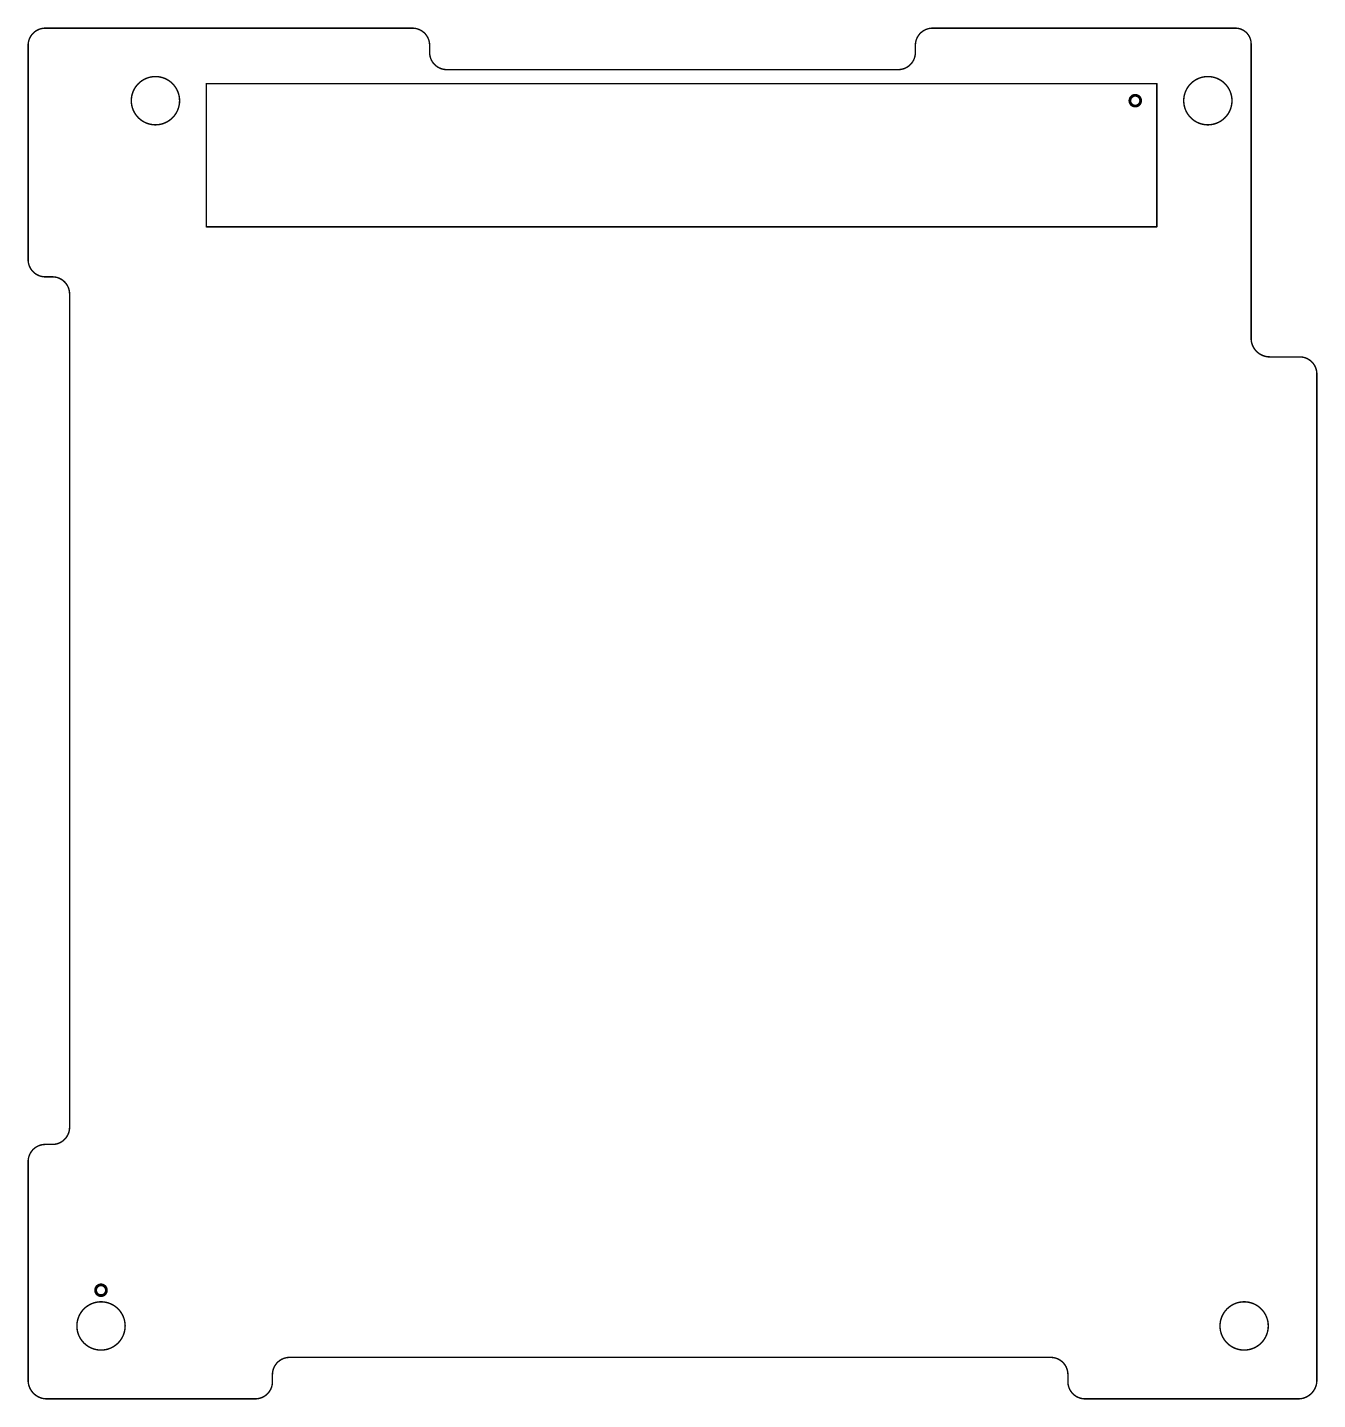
# Model space of a CAD drawing. Header units: inches. Extents: x -0.2 to 3.35, y -0.2 to 3.58.
import ezdxf

# ---------------------------------------------------------------- set-up
doc = ezdxf.new("R2010")
doc.units = ezdxf.units.IN
doc.header["$MEASUREMENT"] = 0
doc.layers.add('Mechanical 80', color=56, linetype='Continuous')

msp = doc.modelspace()

# ---------------------------------------------------------------- linework, layer by layer
at = {"layer": 'Mechanical 80'}
for points in [[(-0.2008, 3.5276, 0.00394, 0.00394, -0.414214), (-0.1535, 3.5748, 0.00394, 0.00394, 0)], [(-0.1535, 3.5748, 0.00394, 0.00394, 0), (0.8583, 3.5748, 0.00394, 0.00394, 0)], [(0.8583, 3.5748, 0.00394, 0.00394, -0.414214), (0.9055, 3.5276, 0.00394, 0.00394, 0)], [(2.2441, 3.5276, 0.00394, 0.00394, -0.414214), (2.2913, 3.5748, 0.00394, 0.00394, 0)], [(2.2913, 3.5748, 0.00394, 0.00394, 0), (3.126, 3.5748, 0.00394, 0.00394, 0)], [(3.126, 3.5748, 0.00394, 0.00394, -0.414214), (3.1693, 3.5315, 0.00394, 0.00394, 0)], [(-0.2008, 2.937, 0.00394, 0.00394, 0), (-0.2008, 3.5276, 0.00394, 0.00394, 0)], [(0.9055, 3.5079, 0.00394, 0.00394, 0), (0.9055, 3.5276, 0.00394, 0.00394, 0)], [(2.2441, 3.5079, 0.00394, 0.00394, 0), (2.2441, 3.5276, 0.00394, 0.00394, 0)], [(3.1693, 2.7205, 0.00394, 0.00394, 0), (3.1693, 3.5315, 0.00394, 0.00394, 0)], [(0.9528, 3.4606, 0.00394, 0.00394, -0.414214), (0.9055, 3.5079, 0.00394, 0.00394, 0)], [(2.2441, 3.5079, 0.00394, 0.00394, -0.414214), (2.1969, 3.4606, 0.00394, 0.00394, 0)], [(0.9528, 3.4606, 0.00394, 0.00394, 0), (2.1969, 3.4606, 0.00394, 0.00394, 0)], [(0.2904, 3.4222, 0.00394, 0.00394, 0), (2.9094, 3.4222, 0.00394, 0.00394, 0)], [(0.2904, 3.0276, 0.00394, 0.00394, 0), (0.2904, 3.4222, 0.00394, 0.00394, 0)], [(2.9094, 3.0276, 0.00394, 0.00394, 0), (2.9094, 3.4222, 0.00394, 0.00394, 0)], [(0.2904, 3.0276, 0.00394, 0.00394, 0), (2.9094, 3.0276, 0.00394, 0.00394, 0)], [(-0.1535, 2.8898, 0.00394, 0.00394, -0.414214), (-0.2008, 2.937, 0.00394, 0.00394, 0)], [(-0.1535, 2.8898, 0.00394, 0.00394, 0), (-0.1339, 2.8898, 0.00394, 0.00394, 0)], [(-0.1339, 2.8898, 0.00394, 0.00394, -0.414214), (-0.0866, 2.8425, 0.00394, 0.00394, 0)], [(-0.0866, 0.5472, 0.00394, 0.00394, 0), (-0.0866, 2.8425, 0.00394, 0.00394, 0)], [(3.2205, 2.6693, 0.00394, 0.00394, -0.414214), (3.1693, 2.7205, 0.00394, 0.00394, 0)], [(3.2205, 2.6693, 0.00394, 0.00394, 0), (3.3031, 2.6693, 0.00394, 0.00394, 0)], [(3.3031, 2.6693, 0.00394, 0.00394, -0.414214), (3.3504, 2.622, 0.00394, 0.00394, 0)], [(3.3504, -0.1496, 0.00394, 0.00394, 0), (3.3504, 2.622, 0.00394, 0.00394, 0)], [(-0.0866, 0.5472, 0.00394, 0.00394, -0.414214), (-0.1339, 0.5, 0.00394, 0.00394, 0)], [(-0.2008, 0.4528, 0.00394, 0.00394, -0.414214), (-0.1535, 0.5, 0.00394, 0.00394, 0)], [(-0.1535, 0.5, 0.00394, 0.00394, 0), (-0.1339, 0.5, 0.00394, 0.00394, 0)], [(-0.2008, -0.1496, 0.00394, 0.00394, 0), (-0.2008, 0.4528, 0.00394, 0.00394, 0)], [(0.4724, -0.1339, 0.00394, 0.00394, -0.414214), (0.5197, -0.0866, 0.00394, 0.00394, 0)], [(0.5197, -0.0866, 0.00394, 0.00394, 0), (2.6171, -0.0866, 0.00394, 0.00394, 0)], [(2.6171, -0.0866, 0.00394, 0.00394, -0.414214), (2.6644, -0.1339, 0.00394, 0.00394, 0)], [(-0.1496, -0.2008, 0.00394, 0.00394, -0.414214), (-0.2008, -0.1496, 0.00394, 0.00394, 0)], [(0.4724, -0.1535, 0.00394, 0.00394, 0), (0.4724, -0.1339, 0.00394, 0.00394, 0)], [(2.6644, -0.1535, 0.00394, 0.00394, 0), (2.6644, -0.1339, 0.00394, 0.00394, 0)], [(3.3504, -0.1496, 0.00394, 0.00394, -0.414214), (3.2992, -0.2008, 0.00394, 0.00394, 0)], [(0.4724, -0.1535, 0.00394, 0.00394, -0.414214), (0.4252, -0.2008, 0.00394, 0.00394, 0)], [(2.7116, -0.2008, 0.00394, 0.00394, -0.414214), (2.6644, -0.1535, 0.00394, 0.00394, 0)], [(-0.1496, -0.2008, 0.00394, 0.00394, 0), (0.4252, -0.2008, 0.00394, 0.00394, 0)], [(2.7116, -0.2008, 0.00394, 0.00394, 0), (3.2992, -0.2008, 0.00394, 0.00394, 0)]]:
    msp.add_lwpolyline(points, format="xyseb", dxfattribs=at)
for points in [[(-0.1545, 3.5748, 0.00197, 0.00197, 1), (-0.1526, 3.5748, 0.00197, 0.00197, 1)], [(-0.1545, 3.5748, 0.00197, 0.00197, 1), (-0.1526, 3.5748, 0.00197, 0.00197, 1)], [(0.8573, 3.5748, 0.00197, 0.00197, 1), (0.8593, 3.5748, 0.00197, 0.00197, 1)], [(0.8573, 3.5748, 0.00197, 0.00197, 1), (0.8593, 3.5748, 0.00197, 0.00197, 1)], [(2.2904, 3.5748, 0.00197, 0.00197, 1), (2.2923, 3.5748, 0.00197, 0.00197, 1)], [(2.2904, 3.5748, 0.00197, 0.00197, 1), (2.2923, 3.5748, 0.00197, 0.00197, 1)], [(3.125, 3.5748, 0.00197, 0.00197, 1), (3.127, 3.5748, 0.00197, 0.00197, 1)], [(3.125, 3.5748, 0.00197, 0.00197, 1), (3.127, 3.5748, 0.00197, 0.00197, 1)], [(-0.2018, 3.5276, 0.00197, 0.00197, 1), (-0.1998, 3.5276, 0.00197, 0.00197, 1)], [(-0.2018, 3.5276, 0.00197, 0.00197, 1), (-0.1998, 3.5276, 0.00197, 0.00197, 1)], [(0.9045, 3.5276, 0.00197, 0.00197, 1), (0.9065, 3.5276, 0.00197, 0.00197, 1)], [(0.9045, 3.5276, 0.00197, 0.00197, 1), (0.9065, 3.5276, 0.00197, 0.00197, 1)], [(2.2431, 3.5276, 0.00197, 0.00197, 1), (2.2451, 3.5276, 0.00197, 0.00197, 1)], [(2.2431, 3.5276, 0.00197, 0.00197, 1), (2.2451, 3.5276, 0.00197, 0.00197, 1)], [(3.1683, 3.5315, 0.00197, 0.00197, 1), (3.1703, 3.5315, 0.00197, 0.00197, 1)], [(3.1683, 3.5315, 0.00197, 0.00197, 1), (3.1703, 3.5315, 0.00197, 0.00197, 1)], [(0.9045, 3.5079, 0.00197, 0.00197, 1), (0.9065, 3.5079, 0.00197, 0.00197, 1)], [(0.9045, 3.5079, 0.00197, 0.00197, 1), (0.9065, 3.5079, 0.00197, 0.00197, 1)], [(2.2431, 3.5079, 0.00197, 0.00197, 1), (2.2451, 3.5079, 0.00197, 0.00197, 1)], [(2.2431, 3.5079, 0.00197, 0.00197, 1), (2.2451, 3.5079, 0.00197, 0.00197, 1)], [(0.2165, 3.375, 0.00394, 0.00394, 1), (0.0835, 3.375, 0.00394, 0.00394, 1)], [(0.9518, 3.4606, 0.00197, 0.00197, 1), (0.9537, 3.4606, 0.00197, 0.00197, 1)], [(0.9518, 3.4606, 0.00197, 0.00197, 1), (0.9537, 3.4606, 0.00197, 0.00197, 1)], [(2.1959, 3.4606, 0.00197, 0.00197, 1), (2.1978, 3.4606, 0.00197, 0.00197, 1)], [(2.1959, 3.4606, 0.00197, 0.00197, 1), (2.1978, 3.4606, 0.00197, 0.00197, 1)], [(3.1165, 3.375, 0.00394, 0.00394, 1), (2.9835, 3.375, 0.00394, 0.00394, 1)], [(0.2894, 3.4222, 0.00197, 0.00197, 1), (0.2913, 3.4222, 0.00197, 0.00197, 1)], [(0.2894, 3.4222, 0.00197, 0.00197, 1), (0.2913, 3.4222, 0.00197, 0.00197, 1)], [(2.9085, 3.4222, 0.00197, 0.00197, 1), (2.9104, 3.4222, 0.00197, 0.00197, 1)], [(2.9085, 3.4222, 0.00197, 0.00197, 1), (2.9104, 3.4222, 0.00197, 0.00197, 1)], [(0.0825, 3.375, 0.00197, 0.00197, 1), (0.0844, 3.375, 0.00197, 0.00197, 1)], [(0.2156, 3.375, 0.00197, 0.00197, 1), (0.2175, 3.375, 0.00197, 0.00197, 1)], [(2.8648, 3.375, 0.00787, 0.00787, 1), (2.8352, 3.375, 0.00787, 0.00787, 1)], [(2.8333, 3.375, 0.00394, 0.00394, 1), (2.8372, 3.375, 0.00394, 0.00394, 1)], [(2.8628, 3.375, 0.00394, 0.00394, 1), (2.8667, 3.375, 0.00394, 0.00394, 1)], [(2.9825, 3.375, 0.00197, 0.00197, 1), (2.9844, 3.375, 0.00197, 0.00197, 1)], [(3.1156, 3.375, 0.00197, 0.00197, 1), (3.1175, 3.375, 0.00197, 0.00197, 1)], [(0.2894, 3.0276, 0.00197, 0.00197, 1), (0.2913, 3.0276, 0.00197, 0.00197, 1)], [(0.2894, 3.0276, 0.00197, 0.00197, 1), (0.2913, 3.0276, 0.00197, 0.00197, 1)], [(2.9085, 3.0276, 0.00197, 0.00197, 1), (2.9104, 3.0276, 0.00197, 0.00197, 1)], [(2.9085, 3.0276, 0.00197, 0.00197, 1), (2.9104, 3.0276, 0.00197, 0.00197, 1)], [(-0.2018, 2.937, 0.00197, 0.00197, 1), (-0.1998, 2.937, 0.00197, 0.00197, 1)], [(-0.2018, 2.937, 0.00197, 0.00197, 1), (-0.1998, 2.937, 0.00197, 0.00197, 1)], [(-0.1545, 2.8898, 0.00197, 0.00197, 1), (-0.1526, 2.8898, 0.00197, 0.00197, 1)], [(-0.1545, 2.8898, 0.00197, 0.00197, 1), (-0.1526, 2.8898, 0.00197, 0.00197, 1)], [(-0.1348, 2.8898, 0.00197, 0.00197, 1), (-0.1329, 2.8898, 0.00197, 0.00197, 1)], [(-0.1348, 2.8898, 0.00197, 0.00197, 1), (-0.1329, 2.8898, 0.00197, 0.00197, 1)], [(-0.0876, 2.8425, 0.00197, 0.00197, 1), (-0.0856, 2.8425, 0.00197, 0.00197, 1)], [(-0.0876, 2.8425, 0.00197, 0.00197, 1), (-0.0856, 2.8425, 0.00197, 0.00197, 1)], [(3.1683, 2.7205, 0.00197, 0.00197, 1), (3.1703, 2.7205, 0.00197, 0.00197, 1)], [(3.1683, 2.7205, 0.00197, 0.00197, 1), (3.1703, 2.7205, 0.00197, 0.00197, 1)], [(3.2195, 2.6693, 0.00197, 0.00197, 1), (3.2215, 2.6693, 0.00197, 0.00197, 1)], [(3.2195, 2.6693, 0.00197, 0.00197, 1), (3.2215, 2.6693, 0.00197, 0.00197, 1)], [(3.3022, 2.6693, 0.00197, 0.00197, 1), (3.3041, 2.6693, 0.00197, 0.00197, 1)], [(3.3022, 2.6693, 0.00197, 0.00197, 1), (3.3041, 2.6693, 0.00197, 0.00197, 1)], [(3.3494, 2.622, 0.00197, 0.00197, 1), (3.3514, 2.622, 0.00197, 0.00197, 1)], [(3.3494, 2.622, 0.00197, 0.00197, 1), (3.3514, 2.622, 0.00197, 0.00197, 1)], [(-0.0876, 0.5472, 0.00197, 0.00197, 1), (-0.0856, 0.5472, 0.00197, 0.00197, 1)], [(-0.0876, 0.5472, 0.00197, 0.00197, 1), (-0.0856, 0.5472, 0.00197, 0.00197, 1)], [(-0.1545, 0.5, 0.00197, 0.00197, 1), (-0.1526, 0.5, 0.00197, 0.00197, 1)], [(-0.1545, 0.5, 0.00197, 0.00197, 1), (-0.1526, 0.5, 0.00197, 0.00197, 1)], [(-0.1348, 0.5, 0.00197, 0.00197, 1), (-0.1329, 0.5, 0.00197, 0.00197, 1)], [(-0.1348, 0.5, 0.00197, 0.00197, 1), (-0.1329, 0.5, 0.00197, 0.00197, 1)], [(-0.2018, 0.4528, 0.00197, 0.00197, 1), (-0.1998, 0.4528, 0.00197, 0.00197, 1)], [(-0.2018, 0.4528, 0.00197, 0.00197, 1), (-0.1998, 0.4528, 0.00197, 0.00197, 1)], [(0.0148, 0.0984, 0.00787, 0.00787, 1), (-0.0148, 0.0984, 0.00787, 0.00787, 1)], [(-0.0167, 0.0984, 0.00394, 0.00394, 1), (-0.0128, 0.0984, 0.00394, 0.00394, 1)], [(0.0128, 0.0984, 0.00394, 0.00394, 1), (0.0167, 0.0984, 0.00394, 0.00394, 1)], [(0.0665, 0, 0.00394, 0.00394, 1), (-0.0665, 0, 0.00394, 0.00394, 1)], [(3.2165, 0, 0.00394, 0.00394, 1), (3.0835, 0, 0.00394, 0.00394, 1)], [(-0.0675, 0, 0.00197, 0.00197, 1), (-0.0656, 0, 0.00197, 0.00197, 1)], [(0.0656, 0, 0.00197, 0.00197, 1), (0.0675, 0, 0.00197, 0.00197, 1)], [(3.0825, 0, 0.00197, 0.00197, 1), (3.0844, 0, 0.00197, 0.00197, 1)], [(3.2156, 0, 0.00197, 0.00197, 1), (3.2175, 0, 0.00197, 0.00197, 1)], [(0.5187, -0.0866, 0.00197, 0.00197, 1), (0.5207, -0.0866, 0.00197, 0.00197, 1)], [(0.5187, -0.0866, 0.00197, 0.00197, 1), (0.5207, -0.0866, 0.00197, 0.00197, 1)], [(2.6161, -0.0866, 0.00197, 0.00197, 1), (2.6181, -0.0866, 0.00197, 0.00197, 1)], [(2.6161, -0.0866, 0.00197, 0.00197, 1), (2.6181, -0.0866, 0.00197, 0.00197, 1)], [(-0.2018, -0.1496, 0.00197, 0.00197, 1), (-0.1998, -0.1496, 0.00197, 0.00197, 1)], [(-0.2018, -0.1496, 0.00197, 0.00197, 1), (-0.1998, -0.1496, 0.00197, 0.00197, 1)], [(0.4715, -0.1339, 0.00197, 0.00197, 1), (0.4734, -0.1339, 0.00197, 0.00197, 1)], [(0.4715, -0.1339, 0.00197, 0.00197, 1), (0.4734, -0.1339, 0.00197, 0.00197, 1)], [(2.6634, -0.1339, 0.00197, 0.00197, 1), (2.6654, -0.1339, 0.00197, 0.00197, 1)], [(2.6634, -0.1339, 0.00197, 0.00197, 1), (2.6654, -0.1339, 0.00197, 0.00197, 1)], [(3.3494, -0.1496, 0.00197, 0.00197, 1), (3.3514, -0.1496, 0.00197, 0.00197, 1)], [(3.3494, -0.1496, 0.00197, 0.00197, 1), (3.3514, -0.1496, 0.00197, 0.00197, 1)], [(0.4715, -0.1535, 0.00197, 0.00197, 1), (0.4734, -0.1535, 0.00197, 0.00197, 1)], [(0.4715, -0.1535, 0.00197, 0.00197, 1), (0.4734, -0.1535, 0.00197, 0.00197, 1)], [(2.6634, -0.1535, 0.00197, 0.00197, 1), (2.6654, -0.1535, 0.00197, 0.00197, 1)], [(2.6634, -0.1535, 0.00197, 0.00197, 1), (2.6654, -0.1535, 0.00197, 0.00197, 1)], [(-0.1506, -0.2008, 0.00197, 0.00197, 1), (-0.1486, -0.2008, 0.00197, 0.00197, 1)], [(-0.1506, -0.2008, 0.00197, 0.00197, 1), (-0.1486, -0.2008, 0.00197, 0.00197, 1)], [(0.4242, -0.2008, 0.00197, 0.00197, 1), (0.4262, -0.2008, 0.00197, 0.00197, 1)], [(0.4242, -0.2008, 0.00197, 0.00197, 1), (0.4262, -0.2008, 0.00197, 0.00197, 1)], [(2.7106, -0.2008, 0.00197, 0.00197, 1), (2.7126, -0.2008, 0.00197, 0.00197, 1)], [(2.7106, -0.2008, 0.00197, 0.00197, 1), (2.7126, -0.2008, 0.00197, 0.00197, 1)], [(3.2982, -0.2008, 0.00197, 0.00197, 1), (3.3002, -0.2008, 0.00197, 0.00197, 1)], [(3.2982, -0.2008, 0.00197, 0.00197, 1), (3.3002, -0.2008, 0.00197, 0.00197, 1)]]:
    msp.add_lwpolyline(points, format="xyseb", close=True, dxfattribs=at)

doc.saveas('drawing.dxf')
